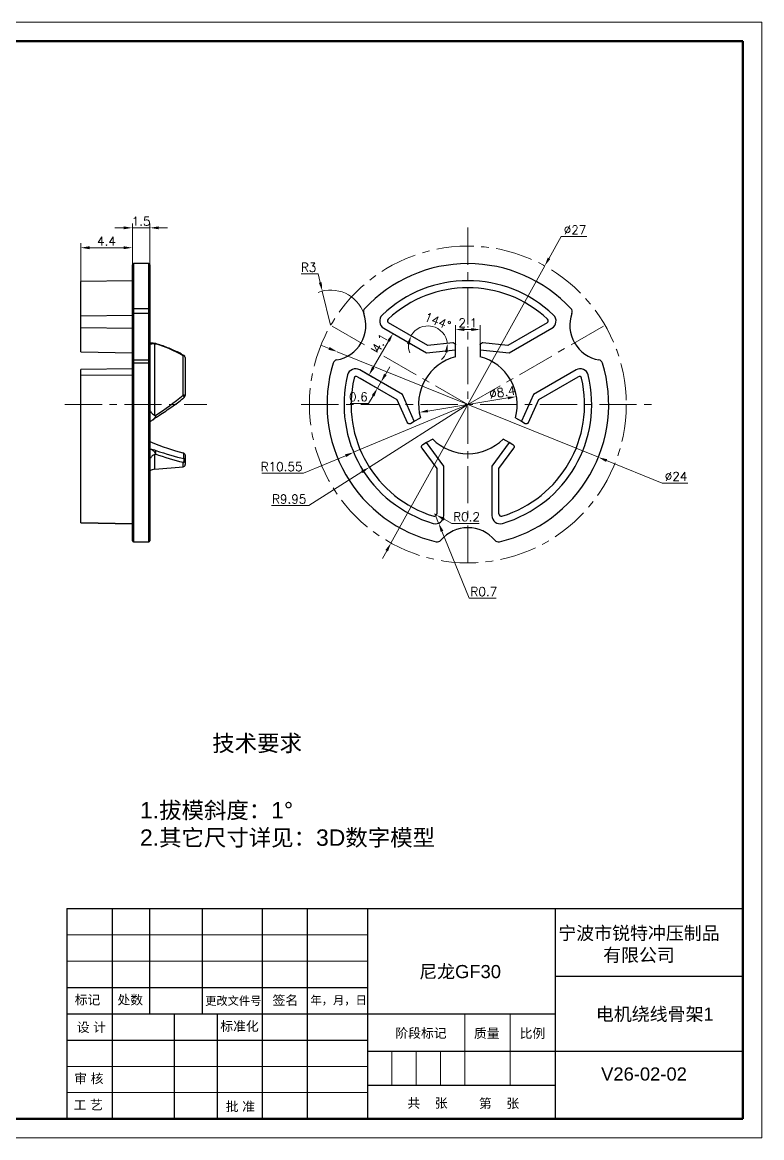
# Model space of a CAD drawing. Header units: millimetres. Extents: x 2522 to 3192, y 1532 to 1650.
# Drawn here: x 2912.8 to 2975.8, y 1531.6 to 1626.7 of the extents above; entities that cross this region are included whole.
import ezdxf

# ---------------------------------------------------------------- set-up
doc = ezdxf.new("R2010")
doc.units = ezdxf.units.MM
doc.linetypes.add('CENTER', pattern=[50.8, 31.75, -6.35, 6.35, -6.35])
for name, color, linetype, lineweight in [('中心线', 1, 'CENTER', 9), ('实线', 7, 'Continuous', 25), ('尺寸标注', 2, 'Continuous', 9), ('引导线', 6, 'Continuous', 9), ('文本', 3, 'Continuous', 15), ('粗实线', 9, 'Continuous', 50)]:
    doc.layers.add(name, color=color, linetype=linetype, lineweight=lineweight)
doc.styles.add('st', font='txt.shx')
doc.styles.get("Standard").update_dxf_attribs({"font": 'arial.ttf'})
doc.dimstyles.new('st0.3', dxfattribs={"dimscale": 0.3, "dimtxt": 2.5, "dimasz": 2.5, "dimexe": 1.25, "dimexo": 0, "dimtad": 1, "dimtoh": 1, "dimdec": 3, "dimdsep": 46, "dimtxsty": 'st', "dimcen": 0, "dimclrd": 256, "dimclre": 256, "dimclrt": 256, "dimadec": 4, "dimazin": 2, "dimtfac": 1, "dimtdec": 3, "dimtmove": 0, "dimatfit": 1, "dimfxl": 0, "dimlwd": -1, "dimlwe": -1, "dimarcsym": 0})

# ---------------------------------------------------------------- blocks, each defined once
blk = doc.blocks.new('*D94')
at = {"layer": 'Defpoints', "color": 0, "ltscale": 0.1, "transparency": 16777216}
for p in [(2939.592, 1598.586), (2961.843, 1589.592)]:
    blk.add_point(p, dxfattribs=at)
at = {"layer": '尺寸标注', "ltscale": 0.1, "transparency": 16777216}
for p, q in [((2938.896, 1598.867), (2938.201, 1599.148)), ((2939.592, 1598.586), (2961.843, 1589.592)), ((2962.538, 1589.311), (2967.273, 1587.398)), ((2967.273, 1587.398), (2969.461, 1587.398))]:
    blk.add_line(p, q, dxfattribs=at)
for points in [[(2938.943, 1598.983), (2938.85, 1598.751), (2939.592, 1598.586)], [(2962.585, 1589.427), (2962.491, 1589.195), (2961.843, 1589.592)]]:
    blk.add_solid(points, dxfattribs=at)
at = {"layer": '尺寸标注', "ltscale": 0.1, "transparency": 16777216, "insert": (2968.461, 1587.96), "char_height": 0.75, "attachment_point": 5, "style": 'st'}
blk.add_mtext('∅24', dxfattribs=at)
blk = doc.blocks.new('*D95')
at = {"layer": 'Defpoints', "color": 0, "ltscale": 0.1, "transparency": 16777216}
for p in [(2957.269, 1605.893), (2944.166, 1582.285)]:
    blk.add_point(p, dxfattribs=at)
at = {"layer": '尺寸标注', "ltscale": 0.1, "transparency": 16777216}
for p, q in [((2957.633, 1606.549), (2958.661, 1608.402)), ((2958.661, 1608.402), (2960.848, 1608.402)), ((2944.166, 1582.285), (2957.269, 1605.893)), ((2943.802, 1581.629), (2943.438, 1580.974))]:
    blk.add_line(p, q, dxfattribs=at)
for points in [[(2957.523, 1606.609), (2957.742, 1606.488), (2957.269, 1605.893)], [(2943.693, 1581.69), (2943.911, 1581.569), (2944.166, 1582.285)]]:
    blk.add_solid(points, dxfattribs=at)
at = {"layer": '尺寸标注', "ltscale": 0.1, "transparency": 16777216, "insert": (2959.848, 1608.964), "char_height": 0.75, "attachment_point": 5, "style": 'st'}
blk.add_mtext('∅27', dxfattribs=at)
blk = doc.blocks.new('*D96')
at = {"layer": 'Defpoints', "color": 0, "ltscale": 0.1, "transparency": 16777216}
for p in [(2951.767, 1600.478), (2949.667, 1599.137), (2951.767, 1599.137)]:
    blk.add_point(p, dxfattribs=at)
at = {"layer": '尺寸标注', "ltscale": 0.1, "transparency": 16777216}
for p, q in [((2949.667, 1599.137), (2949.667, 1600.853)), ((2950.417, 1600.478), (2951.017, 1600.478)), ((2951.767, 1599.137), (2951.767, 1600.853))]:
    blk.add_line(p, q, dxfattribs=at)
for points in [[(2950.417, 1600.603), (2950.417, 1600.353), (2949.667, 1600.478)], [(2951.017, 1600.603), (2951.017, 1600.353), (2951.767, 1600.478)]]:
    blk.add_solid(points, dxfattribs=at)
at = {"layer": '尺寸标注', "ltscale": 0.1, "transparency": 16777216, "insert": (2950.717, 1601.04), "char_height": 0.75, "attachment_point": 5, "style": 'st'}
blk.add_mtext('2.1', dxfattribs=at)
blk = doc.blocks.new('*D97')
at = {"layer": 'Defpoints', "color": 0, "ltscale": 0.1, "transparency": 16777216}
for p in [(2943.967, 1601.046), (2946.97, 1600.745), (2947.317, 1599.112), (2947.317, 1599.112), (2949.446, 1599.336)]:
    blk.add_point(p, dxfattribs=at)
at = {"layer": '尺寸标注', "ltscale": 0.1, "transparency": 16777216}
for start, end in [(6, 150), (175.95641, 201.91281), (314.08719, 340.04359)]:
    blk.add_arc((2947.317, 1599.112), 1.67, start, end, dxfattribs=at)
for points in [[(2945.532, 1599.266), (2945.771, 1599.193), (2945.871, 1599.947)], [(2948.763, 1598.557), (2949.011, 1598.527), (2948.978, 1599.286)]]:
    blk.add_solid(points, dxfattribs=at)
at = {"layer": '尺寸标注', "ltscale": 0.1, "transparency": 16777216, "insert": (2948.143, 1601.186), "char_height": 0.75, "attachment_point": 5, "rotation": 338.29972, "style": 'st'}
blk.add_mtext('144°', dxfattribs=at)
blk = doc.blocks.new('*D98')
at = {"layer": 'Defpoints', "color": 0, "ltscale": 0.1, "transparency": 16777216}
for p in [(2954.862, 1594.766), (2946.572, 1593.412)]:
    blk.add_point(p, dxfattribs=at)
at = {"layer": '尺寸标注', "ltscale": 0.1, "transparency": 16777216}
blk.add_line((2947.312, 1593.533), (2954.122, 1594.645), dxfattribs=at)
for points in [[(2954.102, 1594.768), (2954.142, 1594.521), (2954.862, 1594.766)], [(2947.292, 1593.657), (2947.333, 1593.41), (2946.572, 1593.412)]]:
    blk.add_solid(points, dxfattribs=at)
at = {"layer": '尺寸标注', "ltscale": 0.1, "transparency": 16777216, "insert": (2953.655, 1595.138), "char_height": 0.75, "attachment_point": 5, "rotation": 9.27066, "style": 'st'}
blk.add_mtext('∅8.4', dxfattribs=at)
blk = doc.blocks.new('*D99')
at = {"layer": 'Defpoints', "color": 0, "ltscale": 0.1, "transparency": 16777216}
for p in [(2950.717, 1594.089), (2940.987, 1590.013)]:
    blk.add_point(p, dxfattribs=at)
at = {"layer": '尺寸标注', "ltscale": 0.1, "transparency": 16777216}
for p, q in [((2950.717, 1594.089), (2940.987, 1590.013)), ((2940.295, 1589.723), (2936.726, 1588.228)), ((2936.726, 1588.228), (2933.164, 1588.228))]:
    blk.add_line(p, q, dxfattribs=at)
blk.add_solid([(2940.247, 1589.838), (2940.343, 1589.608), (2940.987, 1590.013)], dxfattribs=at)
at = {"layer": '尺寸标注', "ltscale": 0.1, "transparency": 16777216, "insert": (2934.851, 1588.79), "char_height": 0.75, "attachment_point": 5, "style": 'st'}
blk.add_mtext('R10.55', dxfattribs=at)
blk = doc.blocks.new('*D100')
at = {"layer": 'Defpoints', "color": 0, "ltscale": 0.1, "transparency": 16777216}
for p in [(2938.318, 1603.754), (2939.026, 1600.839)]:
    blk.add_point(p, dxfattribs=at)
at = {"layer": '尺寸标注', "ltscale": 0.1, "transparency": 16777216}
for p, q in [((2937.964, 1605.212), (2936.526, 1605.212)), ((2938.141, 1604.483), (2937.964, 1605.212)), ((2939.026, 1600.839), (2938.318, 1603.754))]:
    blk.add_line(p, q, dxfattribs=at)
blk.add_arc((2939.026, 1600.839), 3, 19.80246, 110.81297, dxfattribs=at)
blk.add_solid([(2938.262, 1604.513), (2938.019, 1604.454), (2938.318, 1603.754)], dxfattribs=at)
at = {"layer": '尺寸标注', "ltscale": 0.1, "transparency": 16777216, "insert": (2937.151, 1605.774), "char_height": 0.75, "attachment_point": 5, "style": 'st'}
blk.add_mtext('R3', dxfattribs=at)
blk = doc.blocks.new('*D101')
at = {"layer": 'Defpoints', "color": 0, "ltscale": 0.1, "transparency": 16777216}
for p in [(2950.717, 1594.089), (2942.324, 1588.745)]:
    blk.add_point(p, dxfattribs=at)
at = {"layer": '尺寸标注', "ltscale": 0.1, "transparency": 16777216}
for p, q in [((2950.717, 1594.089), (2942.324, 1588.745)), ((2941.692, 1588.342), (2937.181, 1585.469)), ((2937.181, 1585.469), (2933.993, 1585.469))]:
    blk.add_line(p, q, dxfattribs=at)
blk.add_solid([(2941.625, 1588.447), (2941.759, 1588.236), (2942.324, 1588.745)], dxfattribs=at)
at = {"layer": '尺寸标注', "ltscale": 0.1, "transparency": 16777216, "insert": (2935.493, 1586.032), "char_height": 0.75, "attachment_point": 5, "style": 'st'}
blk.add_mtext('R9.95', dxfattribs=at)
blk = doc.blocks.new('*D102')
at = {"layer": 'Defpoints', "color": 0, "ltscale": 0.1, "transparency": 16777216}
for p in [(2943.551, 1600.594), (2944.336, 1600.14), (2941.501, 1597.043)]:
    blk.add_point(p, dxfattribs=at)
at = {"layer": '尺寸标注', "ltscale": 0.1, "transparency": 16777216}
for p, q in [((2943.551, 1600.594), (2944.661, 1599.953)), ((2942.661, 1597.239), (2943.961, 1599.491)), ((2941.501, 1597.043), (2942.611, 1596.402))]:
    blk.add_line(p, q, dxfattribs=at)
for points in [[(2943.853, 1599.553), (2944.069, 1599.428), (2944.336, 1600.14)], [(2942.553, 1597.302), (2942.769, 1597.177), (2942.286, 1596.59)]]:
    blk.add_solid(points, dxfattribs=at)
at = {"layer": '尺寸标注', "ltscale": 0.1, "transparency": 16777216, "insert": (2943.221, 1599.334), "char_height": 0.75, "attachment_point": 5, "rotation": 60, "style": 'st'}
blk.add_mtext('4.1', dxfattribs=at)
blk = doc.blocks.new('*D107')
at = {"layer": 'Defpoints', "color": 0, "ltscale": 0.1, "transparency": 16777216}
for p in [(2941.836, 1596.849), (2941.536, 1596.33), (2943.314, 1595.996)]:
    blk.add_point(p, dxfattribs=at)
at = {"layer": '尺寸标注', "ltscale": 0.1, "transparency": 16777216}
for p, q in [((2941.836, 1596.849), (2943.639, 1595.808)), ((2943.689, 1596.645), (2944.064, 1597.295)), ((2941.536, 1596.33), (2943.339, 1595.289)), ((2943.314, 1595.996), (2943.014, 1595.476)), ((2942.639, 1594.827), (2942.264, 1594.177)), ((2942.264, 1594.177), (2940.702, 1594.177))]:
    blk.add_line(p, q, dxfattribs=at)
for points in [[(2943.581, 1596.708), (2943.798, 1596.583), (2943.314, 1595.996)], [(2942.531, 1594.889), (2942.748, 1594.764), (2943.014, 1595.476)]]:
    blk.add_solid(points, dxfattribs=at)
at = {"layer": '尺寸标注', "ltscale": 0.1, "transparency": 16777216, "insert": (2941.389, 1594.74), "char_height": 0.75, "attachment_point": 5, "style": 'st'}
blk.add_mtext('0.6', dxfattribs=at)
blk = doc.blocks.new('*D108')
at = {"layer": 'Defpoints', "color": 0, "ltscale": 0.1, "transparency": 16777216}
for p in [(2947.967, 1584.631), (2948.231, 1583.982)]:
    blk.add_point(p, dxfattribs=at)
at = {"layer": '尺寸标注', "ltscale": 0.1, "transparency": 16777216}
for p, q in [((2947.967, 1584.631), (2948.231, 1583.982)), ((2948.513, 1583.287), (2950.83, 1577.58)), ((2950.83, 1577.58), (2953.143, 1577.58))]:
    blk.add_line(p, q, dxfattribs=at)
blk.add_solid([(2948.629, 1583.334), (2948.397, 1583.24), (2948.231, 1583.982)], dxfattribs=at)
at = {"layer": '尺寸标注', "ltscale": 0.1, "transparency": 16777216, "insert": (2952.08, 1578.142), "char_height": 0.75, "attachment_point": 5, "style": 'st'}
blk.add_mtext('R0.7', dxfattribs=at)
blk = doc.blocks.new('*D109')
at = {"layer": 'Defpoints', "color": 0, "ltscale": 0.1, "transparency": 16777216}
for p in [(2947.867, 1584.765), (2948.043, 1584.669)]:
    blk.add_point(p, dxfattribs=at)
at = {"layer": '尺寸标注', "ltscale": 0.1, "transparency": 16777216}
for p, q in [((2947.867, 1584.765), (2948.043, 1584.669)), ((2948.701, 1584.31), (2949.36, 1583.951)), ((2949.36, 1583.951), (2951.672, 1583.951))]:
    blk.add_line(p, q, dxfattribs=at)
blk.add_solid([(2948.761, 1584.42), (2948.641, 1584.2), (2948.043, 1584.669)], dxfattribs=at)
at = {"layer": '尺寸标注', "ltscale": 0.1, "transparency": 16777216, "insert": (2950.61, 1584.513), "char_height": 0.75, "attachment_point": 5, "style": 'st'}
blk.add_mtext('R0.2', dxfattribs=at)
blk = doc.blocks.new('*D110')
at = {"layer": 'Defpoints', "color": 0, "ltscale": 0.1, "transparency": 16777216}
for p in [(2922.132, 1607.447), (2922.132, 1605.989), (2917.732, 1604.564)]:
    blk.add_point(p, dxfattribs=at)
at = {"layer": '尺寸标注', "ltscale": 0.1, "transparency": 16777216}
for p, q in [((2917.732, 1604.564), (2917.732, 1607.822)), ((2918.482, 1607.447), (2921.382, 1607.447)), ((2922.132, 1605.989), (2922.132, 1607.822))]:
    blk.add_line(p, q, dxfattribs=at)
for points in [[(2918.482, 1607.572), (2918.482, 1607.322), (2917.732, 1607.447)], [(2921.382, 1607.572), (2921.382, 1607.322), (2922.132, 1607.447)]]:
    blk.add_solid(points, dxfattribs=at)
at = {"layer": '尺寸标注', "ltscale": 0.1, "transparency": 16777216, "insert": (2919.924, 1608.009), "char_height": 0.75, "attachment_point": 5, "style": 'st'}
blk.add_mtext('4.4', dxfattribs=at)
blk = doc.blocks.new('*D111')
at = {"layer": 'Defpoints', "color": 0, "ltscale": 0.1, "transparency": 16777216}
for p in [(2923.632, 1609.142), (2922.132, 1605.989), (2923.632, 1605.989)]:
    blk.add_point(p, dxfattribs=at)
at = {"layer": '尺寸标注', "ltscale": 0.1, "transparency": 16777216}
for p, q in [((2921.382, 1609.142), (2920.632, 1609.142)), ((2922.132, 1605.989), (2922.132, 1609.517)), ((2922.132, 1609.142), (2923.632, 1609.142)), ((2923.632, 1605.989), (2923.632, 1609.517)), ((2924.382, 1609.142), (2925.132, 1609.142))]:
    blk.add_line(p, q, dxfattribs=at)
for points in [[(2921.382, 1609.267), (2921.382, 1609.017), (2922.132, 1609.142)], [(2924.382, 1609.267), (2924.382, 1609.017), (2923.632, 1609.142)]]:
    blk.add_solid(points, dxfattribs=at)
at = {"layer": '尺寸标注', "ltscale": 0.1, "transparency": 16777216, "insert": (2922.882, 1609.705), "char_height": 0.75, "attachment_point": 5, "style": 'st'}
blk.add_mtext('1.5', dxfattribs=at)

msp = doc.modelspace()

# ---------------------------------------------------------------- linework, layer by layer
at = {"color": 7, "linetype": 'Continuous', "lineweight": 25}
for p, q in [((2922.1318, 1602.1952), (2922.1318, 1605.989)), ((2923.5318, 1606.089), (2922.2318, 1606.089)), ((2923.6318, 1605.989), (2923.6318, 1602.1952)), ((2922.1318, 1604.639), (2917.7318, 1604.5639)), ((2917.7318, 1601.6509), (2917.7318, 1604.5639)), ((2917.7318, 1601.6509), (2922.1318, 1601.7051)), ((2917.7318, 1600.6585), (2917.7318, 1601.6509)), ((2922.1318, 1601.8892), (2922.1318, 1602.1952)), ((2922.1318, 1597.788), (2922.1318, 1601.8892)), ((2922.2318, 1602.2633), (2922.2318, 1601.8553)), ((2922.2318, 1602.2633), (2923.5318, 1602.2633)), ((2922.2318, 1601.8553), (2922.2318, 1597.8864)), ((2923.5318, 1601.8553), (2922.2318, 1601.8553)), ((2923.5318, 1601.8553), (2923.5318, 1602.2633)), ((2923.5318, 1597.8864), (2923.5318, 1601.8553)), ((2923.6318, 1602.1952), (2923.6318, 1601.8892)), ((2923.6318, 1601.8892), (2923.6318, 1597.788)), ((2917.7318, 1600.6585), (2922.1318, 1600.5935)), ((2917.7318, 1598.572), (2917.7318, 1600.6585)), ((2943.5512, 1600.5935), (2947.1862, 1598.4948)), ((2947.3173, 1599.1119), (2943.9674, 1601.046)), ((2957.4673, 1601.046), (2954.1173, 1599.1119)), ((2954.2485, 1598.4948), (2957.8835, 1600.5935)), ((2923.6704, 1599.3262), (2923.6318, 1599.3286)), ((2924.0464, 1593.1575), (2924.0464, 1599.2681)), ((2947.1862, 1598.4948), (2949.6673, 1598.7556)), ((2949.4464, 1599.3357), (2947.3173, 1599.1119)), ((2949.6673, 1598.7556), (2949.6673, 1599.1368)), ((2949.6673, 1598.1556), (2949.6673, 1598.7556)), ((2951.7673, 1599.1368), (2951.7673, 1598.7556)), ((2951.7673, 1598.7556), (2954.2485, 1598.4948)), ((2951.7673, 1598.7556), (2951.7673, 1598.1556)), ((2954.1173, 1599.1119), (2951.9882, 1599.3357)), ((2917.7318, 1598.572), (2922.1318, 1598.4948)), ((2922.1318, 1597.5807), (2922.1318, 1597.788)), ((2922.2318, 1597.8864), (2922.2318, 1597.6101)), ((2922.2318, 1597.8864), (2923.5318, 1597.8864)), ((2923.5318, 1597.6101), (2923.5318, 1597.8864)), ((2923.6318, 1597.788), (2923.6318, 1597.5807)), ((2926.4488, 1594.8762), (2926.4488, 1598.2481)), ((2926.6318, 1598.0922), (2926.6318, 1594.8467)), ((2922.1318, 1597.1366), (2917.7318, 1597.0615)), ((2917.7318, 1596.5855), (2917.7318, 1597.0615)), ((2922.1318, 1582.4911), (2922.1318, 1597.5807)), ((2922.2318, 1597.6101), (2922.2318, 1582.3936)), ((2923.5318, 1597.6101), (2922.2318, 1597.6101)), ((2923.5318, 1582.3936), (2923.5318, 1597.6101)), ((2923.6318, 1597.5807), (2923.6318, 1582.4911)), ((2945.1362, 1594.9441), (2941.5012, 1597.0428)), ((2959.9335, 1597.0428), (2956.2985, 1594.9441)), ((2917.7318, 1596.5855), (2922.1318, 1596.6034)), ((2917.7318, 1584.0306), (2917.7318, 1596.5855)), ((2941.3174, 1596.4561), (2944.6673, 1594.522)), ((2956.7673, 1594.522), (2960.1173, 1596.4561)), ((2946.1509, 1592.665), (2945.1362, 1594.9441)), ((2956.2985, 1594.9441), (2955.2838, 1592.665)), ((2944.6673, 1594.522), (2945.5381, 1592.5663)), ((2955.8966, 1592.5663), (2956.7673, 1594.522)), ((2946.1509, 1592.665), (2946.6705, 1592.965)), ((2954.7641, 1592.965), (2955.2838, 1592.665)), ((2923.6704, 1592.649), (2923.6318, 1592.6285)), ((2945.8208, 1592.4744), (2946.1509, 1592.665)), ((2955.2838, 1592.665), (2955.6139, 1592.4744)), ((2947.7205, 1591.1464), (2947.2009, 1590.8464)), ((2954.2338, 1590.8464), (2953.7141, 1591.1464)), ((2923.6704, 1590.2917), (2923.6318, 1590.3099)), ((2946.809, 1590.365), (2948.0673, 1588.633)), ((2947.2009, 1590.8464), (2946.8708, 1590.6558)), ((2948.6673, 1588.828), (2947.2009, 1590.8464)), ((2954.2338, 1590.8464), (2952.7673, 1588.828)), ((2953.3673, 1588.633), (2954.6257, 1590.365)), ((2954.5639, 1590.6558), (2954.2338, 1590.8464)), ((2926.5318, 1589.4781), (2926.5318, 1589.9309)), ((2926.6318, 1589.7448), (2926.6318, 1589.3281)), ((2926.6318, 1589.3281), (2926.6318, 1588.9726)), ((2924.0464, 1588.5674), (2926.4488, 1588.7733)), ((2948.0673, 1588.633), (2948.0673, 1584.7648)), ((2948.6673, 1584.6307), (2948.6673, 1588.828)), ((2952.7673, 1588.828), (2952.7673, 1584.6307)), ((2953.3673, 1584.7648), (2953.3673, 1588.633)), ((2917.7318, 1584.0306), (2922.1318, 1583.9585)), ((2917.7318, 1584.0057), (2917.7318, 1584.0306)), ((2917.7318, 1584.0057), (2922.1318, 1583.9307)), ((2922.1318, 1582.4834), (2922.1318, 1582.4911)), ((2923.6318, 1582.4911), (2923.6318, 1582.4834)), ((2922.2318, 1582.3936), (2923.5318, 1582.3936)), ((2922.2318, 1582.3834), (2923.5318, 1582.3834))]:
    msp.add_line(p, q, dxfattribs=at)
at = {"color": 8, "linetype": 'Continuous', "lineweight": 25}
for p, q in [((2922.2318, 1606.089), (2922.2318, 1602.2633)), ((2923.5318, 1602.2633), (2923.5318, 1606.089)), ((2924.0464, 1588.5674), (2924.0464, 1589.8415)), ((2926.4488, 1588.7733), (2926.4488, 1589.1426)), ((2922.2318, 1582.3936), (2922.2318, 1582.3834)), ((2923.5318, 1582.3834), (2923.5318, 1582.3936))]:
    msp.add_line(p, q, dxfattribs=at)
at = {"color": 7, "linetype": 'Continuous', "lineweight": 25, "flags": 128}
for points in [[(2922.2318, 1601.8553), (2922.2123, 1601.856), (2922.1935, 1601.8579), (2922.1762, 1601.861), (2922.1611, 1601.8653), (2922.1486, 1601.8704), (2922.1394, 1601.8762), (2922.1337, 1601.8826), (2922.1318, 1601.8892)], [(2923.6318, 1601.8892), (2923.6298, 1601.8826), (2923.6242, 1601.8762), (2923.6149, 1601.8704), (2923.6025, 1601.8653), (2923.5873, 1601.861), (2923.57, 1601.8579), (2923.5513, 1601.856), (2923.5318, 1601.8553)], [(2922.2318, 1597.6101), (2922.2123, 1597.6095), (2922.1935, 1597.6078), (2922.1762, 1597.6051), (2922.1611, 1597.6015), (2922.1486, 1597.597), (2922.1394, 1597.592), (2922.1337, 1597.5865), (2922.1318, 1597.5807)], [(2923.5318, 1597.6101), (2923.5513, 1597.6095), (2923.57, 1597.6078), (2923.5873, 1597.6051), (2923.6025, 1597.6015), (2923.6149, 1597.597), (2923.6242, 1597.592), (2923.6298, 1597.5865), (2923.6318, 1597.5807)]]:
    msp.add_lwpolyline(points, dxfattribs=at)
at = {"color": 7, "linetype": 'Continuous', "lineweight": 25}
for centre, radius, start, end in [((2922.2318, 1605.989), 0.1, 90, 180), ((2923.5318, 1605.989), 0.1, 0, 90), ((2950.7173, 1594.089), 12, 42.936991, 137.063009), ((2950.7173, 1594.089), 10.55, 46.211737, 133.788263), ((2950.7173, 1594.089), 9.95, 46.996165, 133.003835), ((2922.2184, 1602.1755), 0.0888, 81.321906, 167.20298), ((2923.5452, 1602.1755), 0.0888, 12.79702, 98.678094), ((2939.026, 1600.839), 3, 280.197536, 19.802464), ((2942.2249, 1601.9908), 0.4, 137.063009, 199.802464), ((2943.9012, 1601.1997), 0.7, 133.788263, 240), ((2957.5335, 1601.1997), 0.7, 300, 46.211737), ((2962.4087, 1600.839), 3, 160.197536, 259.802464), ((2959.2097, 1601.9908), 0.4, 340.197536, 42.936991), ((2944.0674, 1601.2192), 0.2, 133.003835, 240), ((2957.3673, 1601.2192), 0.2, 300, 46.996165), ((2949.4673, 1599.1368), 0.2, 81.867467, 96), ((2949.4673, 1599.1368), 0.2, 0, 14.132533), ((2951.9673, 1599.1368), 0.2, 165.867467, 180), ((2951.9673, 1599.1368), 0.2, 84, 98.132533), ((2922.231, 1597.7872), 0.0992, 89.547494, 179.540231), ((2923.5326, 1597.7872), 0.0992, 0.459769, 90.452506), ((2926.4551, 1598.0703), 0.178, 7.087065, 92.026869), ((2926.4318, 1598.0922), 0.2, 0, 60.357247), ((2939.6279, 1597.4927), 0.4, 100.197536, 162.936991), ((2950.7173, 1594.089), 4.2, 104.477512, 195.522488), ((2950.7173, 1594.089), 4.2, 344.477512, 75.522488), ((2961.8067, 1597.4927), 0.4, 17.063009, 79.802464), ((2950.7173, 1594.089), 12, 162.936991, 257.063009), ((2941.1512, 1596.4366), 0.7, 60, 166.211737), ((2950.7173, 1594.089), 12, 282.936991, 17.063009), ((2960.2835, 1596.4366), 0.7, 13.788263, 120), ((2950.7173, 1594.089), 10.55, 166.211737, 253.788263), ((2950.7173, 1594.089), 9.95, 166.996165, 253.003835), ((2941.2174, 1596.2829), 0.2, 60, 166.996165), ((2950.7173, 1594.089), 9.95, 286.996165, 13.003835), ((2950.7173, 1594.089), 10.55, 286.211737, 13.788263), ((2960.2173, 1596.2829), 0.2, 13.003835, 120), ((2926.4907, 1594.5541), 0.3248, 64.263974, 97.406689), ((2926.4318, 1594.8467), 0.2, 308.115363, 0), ((2945.7208, 1592.6476), 0.2, 204, 218.132533), ((2945.7208, 1592.6476), 0.2, 285.867467, 300), ((2955.7139, 1592.6476), 0.2, 240, 254.132533), ((2955.7139, 1592.6476), 0.2, 321.867467, 336), ((2950.7173, 1594.089), 4.2, 224.477512, 315.522488), ((2923.818, 1590.1063), 0.3191, 332.179653, 12.685142), ((2946.9708, 1590.4826), 0.2, 201.867467, 216), ((2946.9708, 1590.4826), 0.2, 120, 134.132533), ((2954.4639, 1590.4826), 0.2, 45.867467, 60), ((2954.4639, 1590.4826), 0.2, 324, 338.132533), ((2926.2889, 1589.3601), 0.27, 306.330011, 25.898791), ((2926.4399, 1589.3344), 0.192, 272.685134, 358.094156), ((2926.4611, 1589.3226), 0.1708, 1.828011, 65.552124), ((2924.1318, 1587.571), 1, 94.899092, 120), ((2926.4318, 1588.9726), 0.2, 274.899092, 0), ((2947.9673, 1584.6307), 0.7, 253.788263, 0), ((2947.8673, 1584.7648), 0.2, 253.003835, 0), ((2953.4673, 1584.6307), 0.7, 180, 286.211737), ((2953.5673, 1584.7648), 0.2, 180, 286.996165), ((2950.7173, 1580.589), 3, 40.197536, 139.802464), ((2922.2305, 1582.4923), 0.0988, 180.745948, 270.727013), ((2922.2318, 1582.4834), 0.1, 180, 270), ((2923.533, 1582.4923), 0.0988, 269.272987, 359.254052), ((2923.5318, 1582.4834), 0.1, 270, 0), ((2948.1203, 1582.7834), 0.4, 257.063009, 319.802464), ((2953.3143, 1582.7834), 0.4, 220.197536, 282.936991)]:
    msp.add_arc(centre, radius, start, end, dxfattribs=at)
at = {"color": 8, "linetype": 'Continuous', "lineweight": 25}
for centre, radius, start, end in [((2926.5042, 1598.1914), 0.0793, 70.444734, 134.245751), ((2926.1839, 1594.6017), 0.3815, 13.278108, 46.014), ((2924.3939, 1593.2025), 0.3424, 210.937791, 221.691782)]:
    msp.add_arc(centre, radius, start, end, dxfattribs=at)
at = {"color": 7, "linetype": 'Continuous', "lineweight": 25}
for centre, major_axis, ratio, start_param, end_param in [((2921.6695, 1593.9108), (7.1495, -3.8256), 0.2274642, 5.1094434, 5.5570021), ((2919.5434, 1594.9738), (9.8284, -5.252), 0.225284, 5.3138512, 5.6159408)]:
    msp.add_ellipse(centre, major_axis=major_axis, ratio=ratio, start_param=start_param, end_param=end_param, dxfattribs=at)
for points, knots in [([(2924.0464, 1599.2681), (2924.0243, 1599.2671), (2923.9794, 1599.2651), (2923.918, 1599.2602), (2923.8596, 1599.2545), (2923.7856, 1599.2455), (2923.7109, 1599.2343), (2923.6556, 1599.2249), (2923.633, 1599.2204), (2923.6318, 1599.2202)], [0, 0, 0, 0, 0.1139785, 0.2321391, 0.3640366, 0.4973589, 0.7695887, 0.9878017, 1, 1, 1, 1]), ([(2924.1002, 1599.2831), (2924.045, 1599.2919), (2923.9781, 1599.2996), (2923.8353, 1599.3142), (2923.7575, 1599.321), (2923.6704, 1599.3262)], [0, 0, 0, 0, 0.5, 0.5, 1, 1, 1, 1]), ([(2924.097, 1599.2699), (2924.1023, 1599.2701), (2924.1075, 1599.2704), (2924.1121, 1599.2707), (2924.1168, 1599.271), (2924.121, 1599.2714), (2924.1242, 1599.2719), (2924.1271, 1599.2724), (2924.1291, 1599.2729), (2924.1303, 1599.2734), (2924.1317, 1599.274), (2924.132, 1599.2747), (2924.1314, 1599.2753), (2924.1306, 1599.2764), (2924.1275, 1599.2775), (2924.1236, 1599.2785), (2924.1176, 1599.2801), (2924.1092, 1599.2816), (2924.1002, 1599.2831)], [0, 0, 0, 0, 0.00001678853, 0.00001678853, 0.00001678853, 0.00003385531, 0.00003385531, 0.00003385531, 0.00004908839, 0.00004908839, 0.00004908839, 0.00006741658, 0.00006741658, 0.00006741658, 0.0000991218, 0.0000991218, 0.0000991218, 0.00014899221, 0.00014899221, 0.00014899221, 0.00014899221]), ([(2926.5307, 1598.266), (2926.4548, 1598.3084), (2926.2328, 1598.4323), (2925.8514, 1598.6231), (2925.3773, 1598.8347), (2924.8751, 1599.0316), (2924.4541, 1599.1772), (2924.2004, 1599.2547), (2924.1251, 1599.2777)], [0, 0, 0, 0, 0.098545, 0.2883204, 0.485985, 0.6929018, 0.9087369, 1, 1, 1, 1]), ([(2949.4956, 1599.3348), (2949.503, 1599.3337), (2949.5119, 1599.3323), (2949.5315, 1599.3264), (2949.5389, 1599.3239), (2949.5542, 1599.3171), (2949.5599, 1599.3143), (2949.5711, 1599.3078), (2949.5753, 1599.3053), (2949.5863, 1599.2977), (2949.5948, 1599.2915), (2949.6135, 1599.2739), (2949.618, 1599.2685), (2949.6255, 1599.2594), (2949.6282, 1599.2557), (2949.6352, 1599.2458), (2949.6383, 1599.2407), (2949.6463, 1599.2267), (2949.6495, 1599.2197), (2949.6571, 1599.2013), (2949.6595, 1599.1928), (2949.6613, 1599.1856)], [0, 0, 0, 0, 0.25, 0.25, 0.375, 0.375, 0.4375, 0.4375, 0.46875, 0.46875, 0.5, 0.5, 0.53125, 0.53125, 0.5625, 0.5625, 0.625, 0.625, 0.75, 0.75, 1, 1, 1, 1]), ([(2951.7734, 1599.1856), (2951.7752, 1599.1929), (2951.7776, 1599.2016), (2951.7855, 1599.2204), (2951.7888, 1599.2276), (2951.7971, 1599.242), (2951.8005, 1599.2474), (2951.8081, 1599.2579), (2951.8111, 1599.2618), (2951.8197, 1599.2719), (2951.8268, 1599.2797), (2951.8463, 1599.2965), (2951.8521, 1599.3004), (2951.862, 1599.3069), (2951.8659, 1599.3092), (2951.8765, 1599.3152), (2951.8819, 1599.3177), (2951.8966, 1599.3242), (2951.9039, 1599.3266), (2951.923, 1599.3323), (2951.9317, 1599.3338), (2951.939, 1599.3348)], [0, 0, 0, 0, 0.25, 0.25, 0.375, 0.375, 0.4375, 0.4375, 0.46875, 0.46875, 0.5, 0.5, 0.53125, 0.53125, 0.5625, 0.5625, 0.625, 0.625, 0.75, 0.75, 1, 1, 1, 1]), ([(2924.1382, 1592.9748), (2924.2367, 1593.0392), (2924.5177, 1593.2226), (2924.9693, 1593.5273), (2925.4826, 1593.8861), (2925.9657, 1594.2375), (2926.3193, 1594.505), (2926.5114, 1594.6551), (2926.5552, 1594.6894)], [0, 0, 0, 0, 0.1187512, 0.3385432, 0.5494949, 0.7511363, 0.9431822, 1, 1, 1, 1]), ([(2923.6318, 1593.5785), (2923.6797, 1593.5043), (2923.7619, 1593.3772), (2923.9, 1593.227), (2924.0033, 1593.1779), (2924.0464, 1593.1575)], [0, 0, 0, 0, 0.4499744, 0.7709149, 1, 1, 1, 1]), ([(2923.6704, 1592.649), (2923.7578, 1592.6953), (2923.8345, 1592.7534), (2923.9775, 1592.8811), (2924.0451, 1592.9495), (2924.1002, 1593.0265)], [0, 0, 0, 0, 0.5, 0.5, 1, 1, 1, 1]), ([(2923.8385, 1592.7593), (2923.8509, 1592.7694), (2923.9168, 1592.823), (2924.0178, 1592.8955), (2924.1078, 1592.954), (2924.1386, 1592.9741)], [0, 0, 0, 0, 0.1314909, 0.7020946, 1, 1, 1, 1]), ([(2924.1002, 1593.0265), (2924.1091, 1593.039), (2924.1173, 1593.052), (2924.1233, 1593.0658), (2924.1268, 1593.0736), (2924.1296, 1593.0818), (2924.1309, 1593.0902), (2924.1318, 1593.0959), (2924.132, 1593.1018), (2924.1311, 1593.1075), (2924.1303, 1593.1119), (2924.1288, 1593.1162), (2924.1266, 1593.1201), (2924.1243, 1593.1241), (2924.1212, 1593.1276), (2924.1176, 1593.1306), (2924.1132, 1593.1343), (2924.1079, 1593.1371), (2924.1025, 1593.1393), (2924.1007, 1593.14), (2924.0989, 1593.1407), (2924.097, 1593.1413)], [0, 0, 0, 0, 0.00004878301, 0.00004878301, 0.00004878301, 0.00007663071, 0.00007663071, 0.00007663071, 0.00009554577, 0.00009554577, 0.00009554577, 0.00011004915, 0.00011004915, 0.00011004915, 0.0001246182, 0.0001246182, 0.0001246182, 0.00014250014, 0.00014250014, 0.00014250014, 0.00014830304, 0.00014830304, 0.00014830304, 0.00014830304]), ([(2945.7755, 1592.4552), (2945.7683, 1592.4532), (2945.7596, 1592.4509), (2945.7393, 1592.4484), (2945.7315, 1592.4476), (2945.7148, 1592.4476), (2945.7085, 1592.4478), (2945.6955, 1592.4492), (2945.6907, 1592.4498), (2945.6776, 1592.4522), (2945.6673, 1592.4545), (2945.643, 1592.4629), (2945.6367, 1592.466), (2945.6262, 1592.4713), (2945.6222, 1592.4736), (2945.6118, 1592.4797), (2945.6068, 1592.4832), (2945.5939, 1592.4927), (2945.5881, 1592.4978), (2945.5737, 1592.5115), (2945.568, 1592.5183), (2945.5635, 1592.5241)], [0, 0, 0, 0, 0.25, 0.25, 0.375, 0.375, 0.4375, 0.4375, 0.46875, 0.46875, 0.5, 0.5, 0.53125, 0.53125, 0.5625, 0.5625, 0.625, 0.625, 0.75, 0.75, 1, 1, 1, 1]), ([(2955.8712, 1592.5241), (2955.8666, 1592.5182), (2955.8608, 1592.5113), (2955.846, 1592.4973), (2955.8401, 1592.4921), (2955.8266, 1592.4823), (2955.8214, 1592.4787), (2955.8101, 1592.4722), (2955.8058, 1592.4699), (2955.7938, 1592.4641), (2955.7841, 1592.4599), (2955.7595, 1592.4525), (2955.7526, 1592.4513), (2955.741, 1592.4494), (2955.7364, 1592.4489), (2955.7243, 1592.4477), (2955.7183, 1592.4476), (2955.7023, 1592.4477), (2955.6946, 1592.4484), (2955.6749, 1592.451), (2955.6663, 1592.4532), (2955.6592, 1592.4552)], [0, 0, 0, 0, 0.25, 0.25, 0.375, 0.375, 0.4375, 0.4375, 0.46875, 0.46875, 0.5, 0.5, 0.53125, 0.53125, 0.5625, 0.5625, 0.625, 0.625, 0.75, 0.75, 1, 1, 1, 1]), ([(2924.1002, 1589.9574), (2924.045, 1590.0258), (2923.9781, 1590.0856), (2923.8353, 1590.1986), (2923.7575, 1590.2508), (2923.6704, 1590.2917)], [0, 0, 0, 0, 0.5, 0.5, 1, 1, 1, 1]), ([(2946.7852, 1590.4081), (2946.7824, 1590.415), (2946.7793, 1590.4234), (2946.7746, 1590.4433), (2946.773, 1590.451), (2946.7713, 1590.4676), (2946.7708, 1590.4739), (2946.7708, 1590.487), (2946.7709, 1590.4919), (2946.772, 1590.5051), (2946.7731, 1590.5156), (2946.779, 1590.5406), (2946.7814, 1590.5472), (2946.7856, 1590.5582), (2946.7874, 1590.5624), (2946.7925, 1590.5734), (2946.7954, 1590.5787), (2946.8034, 1590.5926), (2946.8079, 1590.5988), (2946.82, 1590.6146), (2946.8262, 1590.621), (2946.8315, 1590.6261)], [0, 0, 0, 0, 0.25, 0.25, 0.375, 0.375, 0.4375, 0.4375, 0.46875, 0.46875, 0.5, 0.5, 0.53125, 0.53125, 0.5625, 0.5625, 0.625, 0.625, 0.75, 0.75, 1, 1, 1, 1]), ([(2954.6031, 1590.6261), (2954.6085, 1590.6209), (2954.6148, 1590.6145), (2954.6272, 1590.5982), (2954.6317, 1590.5918), (2954.6401, 1590.5774), (2954.6431, 1590.5718), (2954.6484, 1590.5599), (2954.6503, 1590.5554), (2954.6547, 1590.5428), (2954.6579, 1590.5328), (2954.6627, 1590.5075), (2954.6631, 1590.5006), (2954.6639, 1590.4888), (2954.6639, 1590.4842), (2954.6638, 1590.4721), (2954.6633, 1590.4661), (2954.6615, 1590.4501), (2954.6599, 1590.4426), (2954.6553, 1590.4232), (2954.6522, 1590.4149), (2954.6495, 1590.4081)], [0, 0, 0, 0, 0.25, 0.25, 0.375, 0.375, 0.4375, 0.4375, 0.46875, 0.46875, 0.5, 0.5, 0.53125, 0.53125, 0.5625, 0.5625, 0.625, 0.625, 0.75, 0.75, 1, 1, 1, 1]), ([(2924.0464, 1589.8415), (2924.0243, 1589.8338), (2923.9794, 1589.8182), (2923.8955, 1589.7672), (2923.8018, 1589.6853), (2923.7066, 1589.5779), (2923.6556, 1589.5015), (2923.6318, 1589.4658)], [0, 0, 0, 0, 0.1130028, 0.2301518, 0.4927905, 0.7626898, 1, 1, 1, 1]), ([(2924.097, 1589.8558), (2924.1023, 1589.8573), (2924.1075, 1589.8592), (2924.1121, 1589.8618), (2924.1168, 1589.8643), (2924.121, 1589.8676), (2924.1242, 1589.8714), (2924.1271, 1589.8747), (2924.1291, 1589.8786), (2924.1303, 1589.8826), (2924.1317, 1589.8874), (2924.132, 1589.8924), (2924.1314, 1589.8973), (2924.1306, 1589.9058), (2924.1275, 1589.9141), (2924.1236, 1589.922), (2924.1176, 1589.9345), (2924.1092, 1589.9462), (2924.1002, 1589.9574)], [0, 0, 0, 0, 0.00001678853, 0.00001678853, 0.00001678853, 0.00003385531, 0.00003385531, 0.00003385531, 0.00004908839, 0.00004908839, 0.00004908839, 0.00006741658, 0.00006741658, 0.00006741658, 0.0000991218, 0.0000991218, 0.0000991218, 0.00014899221, 0.00014899221, 0.00014899221, 0.00014899221])]:
    msp.add_open_spline(points, degree=3, knots=knots, dxfattribs=at)
for points in [[(2924.097, 1599.2699), (2924.0802, 1599.2693), (2924.0633, 1599.2687), (2924.0464, 1599.2681)], [(2926.4488, 1598.2481), (2925.7002, 1598.6888), (2924.9075, 1599.0179), (2924.097, 1599.2699)], [(2924.097, 1593.1413), (2924.9076, 1593.6886), (2925.7008, 1594.2661), (2926.4488, 1594.8762)], [(2924.0464, 1593.1575), (2924.0633, 1593.1521), (2924.0802, 1593.1467), (2924.097, 1593.1413)], [(2923.6704, 1590.2917), (2923.8132, 1590.2718), (2923.9659, 1590.2337), (2924.1293, 1590.1764)], [(2924.097, 1589.8558), (2924.0802, 1589.851), (2924.0633, 1589.8462), (2924.0464, 1589.8415)], [(2926.4488, 1589.1426), (2925.7002, 1589.3125), (2924.9075, 1589.5606), (2924.097, 1589.8558)], [(2926.5318, 1589.9309), (2926.4998, 1589.9508), (2926.4672, 1589.9631), (2926.4375, 1589.9704)], [(2926.5318, 1589.9309), (2926.5951, 1589.8915), (2926.6318, 1589.8177), (2926.6318, 1589.7448)]]:
    msp.add_open_spline(points, degree=3, dxfattribs=at)
at = {"layer": '中心线', "ltscale": 0.1}
for p, q in [((2950.7173, 1580.589), (2950.7173, 1609.602)), ((2950.7173, 1594.089), (2939.026, 1600.839)), ((2950.7173, 1594.089), (2962.4087, 1600.839)), ((2916.3729, 1594.089), (2928.4676, 1594.089)), ((2936.5255, 1594.089), (2966.6226, 1594.089))]:
    msp.add_line(p, q, dxfattribs=at)
msp.add_circle((2950.7173, 1594.089), 13.5, dxfattribs=at)
at = {"layer": '实线'}
for p, q in [((2916.5546, 1551.1343), (2974.1546, 1551.1343)), ((2916.5606, 1551.1343), (2916.5606, 1533.2143)), ((2920.4006, 1551.1343), (2920.4006, 1542.1743)), ((2923.6006, 1551.1343), (2923.6006, 1542.1743)), ((2928.0806, 1551.1343), (2928.0806, 1542.1743)), ((2933.2006, 1551.1343), (2933.2006, 1533.2143)), ((2937.0406, 1551.1343), (2937.0406, 1533.2143)), ((2942.1606, 1551.1343), (2942.1606, 1533.2143)), ((2958.1546, 1551.1343), (2958.1546, 1533.2143)), ((2958.1546, 1545.3743), (2974.1546, 1545.3743)), ((2916.5546, 1544.4143), (2942.1606, 1544.4143)), ((2916.5546, 1542.1743), (2942.1606, 1542.1743)), ((2920.4006, 1542.1743), (2920.4006, 1533.2143)), ((2925.7068, 1542.1743), (2925.7068, 1533.2143)), ((2929.3606, 1542.1743), (2929.3606, 1533.2143)), ((2942.1606, 1542.1743), (2958.1546, 1542.1743)), ((2916.5546, 1539.9343), (2942.1606, 1539.9343)), ((2942.1606, 1538.9743), (2974.1546, 1538.9743)), ((2942.1606, 1536.0943), (2958.1546, 1536.0943)), ((2916.5546, 1533.2143), (2974.1546, 1533.2143))]:
    msp.add_line(p, q, dxfattribs=at)
at = {"layer": '引导线'}
for p, q in [((2841.3546, 1626.6543), (2975.7546, 1626.6543)), ((2975.7546, 1531.6143), (2975.7546, 1626.6543)), ((2916.5546, 1548.8943), (2942.1606, 1548.8943)), ((2916.5546, 1546.6543), (2942.1606, 1546.6543)), ((2916.5546, 1537.6943), (2942.1606, 1537.6943)), ((2916.5546, 1535.4543), (2942.1606, 1535.4543)), ((2841.3546, 1531.6143), (2975.7546, 1531.6143))]:
    msp.add_line(p, q, dxfattribs=at)
at = {"layer": '文本', "ltscale": 0.2}
for p, q in [((2950.4746, 1542.1743), (2950.4746, 1536.0943)), ((2954.3146, 1542.1743), (2954.3146, 1536.0943)), ((2944.2346, 1538.9743), (2944.2346, 1536.0943)), ((2946.3146, 1538.9743), (2946.3146, 1536.0943)), ((2948.3946, 1538.9743), (2948.3946, 1536.0943))]:
    msp.add_line(p, q, dxfattribs=at)
at = {"layer": '粗实线'}
for p, q in [((2849.3546, 1625.0543), (2974.1546, 1625.0543)), ((2974.1546, 1533.2143), (2974.1546, 1625.0543)), ((2849.3546, 1533.2143), (2974.1546, 1533.2143))]:
    msp.add_line(p, q, dxfattribs=at)

# ---------------------------------------------------------------- texts
at = {"layer": '实线', "char_height": 1.12, "attachment_point": 5}
for s, insert, width in [('宁波市锐特冲压制品\\P有限公司', (2965.2975, 1548.0488), 20.217536), ('尼龙GF30', (2950.0562, 1545.7079), 12.59872), (' 电机绕线骨架1', (2966.4285, 1542.0841), 14.7208), ('V26-02-02', (2965.7262, 1537.0333), 14.7208)]:
    msp.add_mtext(s, dxfattribs=dict(at, insert=insert, width=width))
at = {"layer": '文本', "char_height": 1.4}
for s, insert, width, attachment_point in [('技术要求', (2932.7593, 1564.3736), 25.27192, 8), ('1.拔模斜度：1°\\P2.其它尺寸详见：3D数字模型', (2922.7807, 1558.2707), 35.80592, 4)]:
    msp.add_mtext(s, dxfattribs=dict(at, insert=insert, width=width, attachment_point=attachment_point))
at = {"layer": '文本', "ltscale": 0.2, "attachment_point": 5}
for s, insert, char_height, width in [('标记', (2918.3137, 1543.3226), 0.8, 4.643712), ('处数', (2921.9519, 1543.3157), 0.8, 4.643712), ('更改文件号', (2930.731, 1543.2321), 0.704, 10.300213), ('签名', (2935.1677, 1543.2831), 0.8, 4.643712), ('年，月，日', (2939.7093, 1543.2762), 0.704, 4.643712), ('标准化', (2931.2653, 1541.0759), 0.8, 4.643712), ('设 计', (2918.6409, 1540.9806), 0.8, 4.643712), ('阶段标记', (2946.7232, 1540.4823), 0.8, 4.643712), ('质量', (2952.3273, 1540.4637), 0.8, 4.643712), ('比例', (2956.222, 1540.4637), 0.8, 4.643712), ('审 核', (2918.4223, 1536.6157), 0.8, 4.643712), ('工 艺', (2918.3734, 1534.3828), 0.8, 4.643712), ('共    张', (2947.2768, 1534.52), 0.8, 4.643712), ('第    张', (2953.3781, 1534.4912), 0.8, 4.643712), ('批 准', (2931.3382, 1534.2336), 0.8, 4.643712)]:
    msp.add_mtext(s, dxfattribs=dict(at, insert=insert, char_height=char_height, width=width))

# ---------------------------------------------------------------- dimensions: what is measured, and where the dimension line sits
at = {"layer": '尺寸标注', "ltscale": 0.1}
for base, p1, p2, picture, middle in [((2923.6318, 1609.142), (2922.1318, 1605.989), (2923.6318, 1605.989), '*D111', (2922.8818, 1609.142)), ((2922.1318, 1607.447), (2917.7318, 1604.5639), (2922.1318, 1605.989), '*D110', (2919.924, 1607.447))]:
    dim = msp.add_linear_dim(base=base, p1=p1, p2=p2, dimstyle='st0.3', dxfattribs=at)
    dim.commit()
    dim.dimension.update_dxf_attribs({"geometry": picture, "text_midpoint": middle, "dimtype": 160})
for p1, p2, picture, middle in [((2944.1661, 1582.2851), (2957.2686, 1605.8929), '*D95', (2959.8484, 1608.4016)), ((2939.5917, 1598.5857), (2961.843, 1589.5923), '*D94', (2968.4606, 1587.3975))]:
    dim = msp.add_diameter_dim_2p(p1=p1, p2=p2, dimstyle='st0.3', override={"dimtol": 0, "dimlim": 0, "dimtp": 0, "dimtm": 0, "dimtfac": 1, "dimtdec": 1, "dimtolj": 0, "dimtzin": 8}, dxfattribs=at)
    dim.commit()
    dim.dimension.update_dxf_attribs({"geometry": picture, "text_midpoint": middle, "dimtype": 163})
for center, mpoint, picture, middle in [((2939.026, 1600.839), (2938.318, 1603.7542), '*D100', (2937.1515, 1605.2119)), ((2950.7173, 1594.089), (2940.9867, 1590.0126), '*D99', (2934.8512, 1588.2278)), ((2950.7173, 1594.089), (2942.3244, 1588.7447), '*D101', (2935.493, 1585.4692)), ((2947.8673, 1584.7648), (2948.0429, 1584.669), '*D109', (2950.6097, 1583.9506)), ((2947.9673, 1584.6307), (2948.2307, 1583.9821), '*D108', (2952.0804, 1577.5799))]:
    dim = msp.add_radius_dim(center=center, mpoint=mpoint, dimstyle='st0.3', dxfattribs=at)
    dim.commit()
    dim.dimension.update_dxf_attribs({"geometry": picture, "text_midpoint": middle, "dimtype": 164})
dim = msp.add_angular_dim_2l(base=(2946.970174, 1600.74523), line1=((2947.317341, 1599.111938), (2943.967373, 1601.046043)), line2=((2949.446428, 1599.335714), (2947.317341, 1599.111938)), dimstyle='st0.3', override={"dimtol": 0, "dimlim": 0, "dimtp": 0, "dimtm": 0, "dimtfac": 1, "dimtdec": 1, "dimtolj": 0, "dimtzin": 8}, dxfattribs=at)
dim.commit()
dim.dimension.update_dxf_attribs({"geometry": '*D97', "text_midpoint": (2947.934745, 1600.663383), "dimtype": 162})
dim = msp.add_linear_dim(base=(2951.7673, 1600.4777), p1=(2949.6673, 1599.1368), p2=(2951.7673, 1599.1368), dimstyle='st0.3', override={"dimtol": 0, "dimlim": 0, "dimtp": 0, "dimtm": 0, "dimtfac": 1, "dimtdec": 1, "dimtolj": 0, "dimtzin": 8}, dxfattribs=at)
dim.commit()
dim.dimension.update_dxf_attribs({"geometry": '*D96', "text_midpoint": (2950.7173, 1600.4777), "dimtype": 160})
for base, p1, p2, picture, middle in [((2944.3362, 1600.1403), (2941.5012, 1597.0428), (2943.5512, 1600.5935), '*D102', (2943.7083, 1599.0526)), ((2943.3144, 1595.996), (2941.5361, 1596.3298), (2941.8361, 1596.8494), '*D107', (2941.3894, 1594.1773))]:
    dim = msp.add_linear_dim(base=base, p1=p1, p2=p2, angle=60, dimstyle='st0.3', dxfattribs=at)
    dim.commit()
    dim.dimension.update_dxf_attribs({"geometry": picture, "text_midpoint": middle, "dimtype": 161})
dim = msp.add_diameter_dim_2p(p1=(2946.5722, 1593.4124), p2=(2954.8625, 1594.7656), dimstyle='st0.3', dxfattribs=at)
dim.commit()
dim.dimension.update_dxf_attribs({"geometry": '*D98', "text_midpoint": (2953.7457, 1594.5833), "dimtype": 163})

doc.saveas('drawing.dxf')
